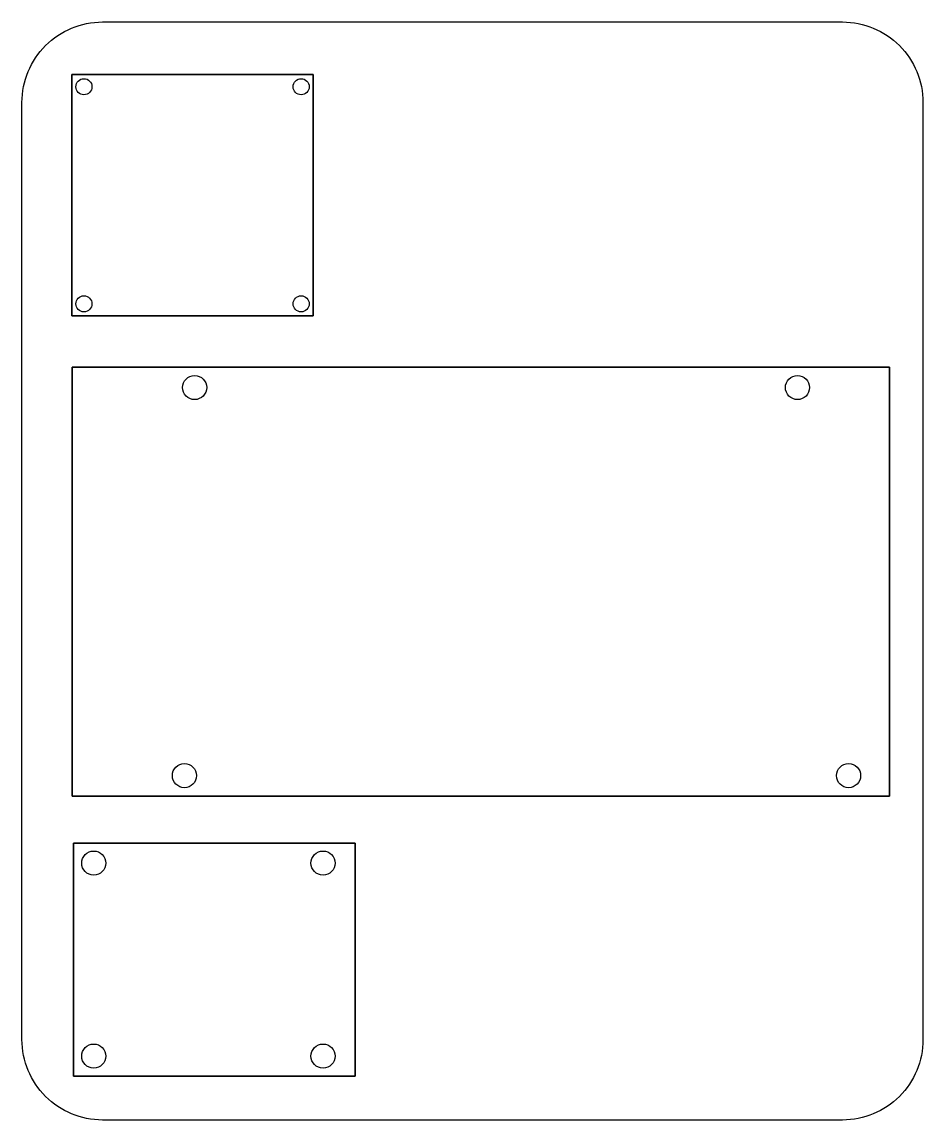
# Model space of a CAD drawing. Header units: millimetres. Extents: x -57 to 55, y -67 to 70.
import ezdxf

# ---------------------------------------------------------------- set-up
doc = ezdxf.new("R2010")
doc.units = ezdxf.units.MM
doc.layers.get('0').update_dxf_attribs({"linetype": 'CONTINUOUS'})

msp = doc.modelspace()

# ---------------------------------------------------------------- linework, layer by layer
msp.add_lwpolyline([(44.97, 69.59, -0.414214), (54.97, 59.59), (54.97, -56.96, -0.414214), (44.97, -66.96), (-47.02, -66.96, -0.414214), (-57.02, -56.96), (-57.02, 59.59, -0.414214), (-47.02, 69.59)], format="xyb", close=True)
for points in [[(-50.82, 63.04), (-50.82, 33.04), (-20.82, 33.04), (-20.82, 63.04)], [(-50.82, 63.04), (-20.82, 63.04), (-20.82, 33.04), (-50.82, 33.04)], [(50.8, -26.67), (50.8, 26.67), (-50.8, 26.67), (-50.8, -26.67)], [(50.8, -26.67), (-50.8, -26.67), (-50.8, 26.67), (50.8, 26.67)], [(-15.6, -32.51), (-50.6, -32.51), (-50.6, -61.51), (-15.6, -61.51)], [(-15.6, -32.51), (-15.6, -61.51), (-50.6, -61.51), (-50.6, -32.51)]]:
    msp.add_lwpolyline(points, close=True)
for centre, radius in [((-49.32, 61.54), 1), ((-22.32, 61.54), 1), ((-49.32, 34.54), 1), ((-22.32, 34.54), 1), ((-35.56, 24.13), 1.5), ((39.37, 24.13), 1.5), ((-36.83, -24.13), 1.5), ((45.72, -24.13), 1.5), ((-48.1, -35.01), 1.5), ((-19.6, -35.01), 1.5), ((-48.1, -59.01), 1.5), ((-19.6, -59.01), 1.5)]:
    msp.add_circle(centre, radius)

doc.saveas('drawing.dxf')
